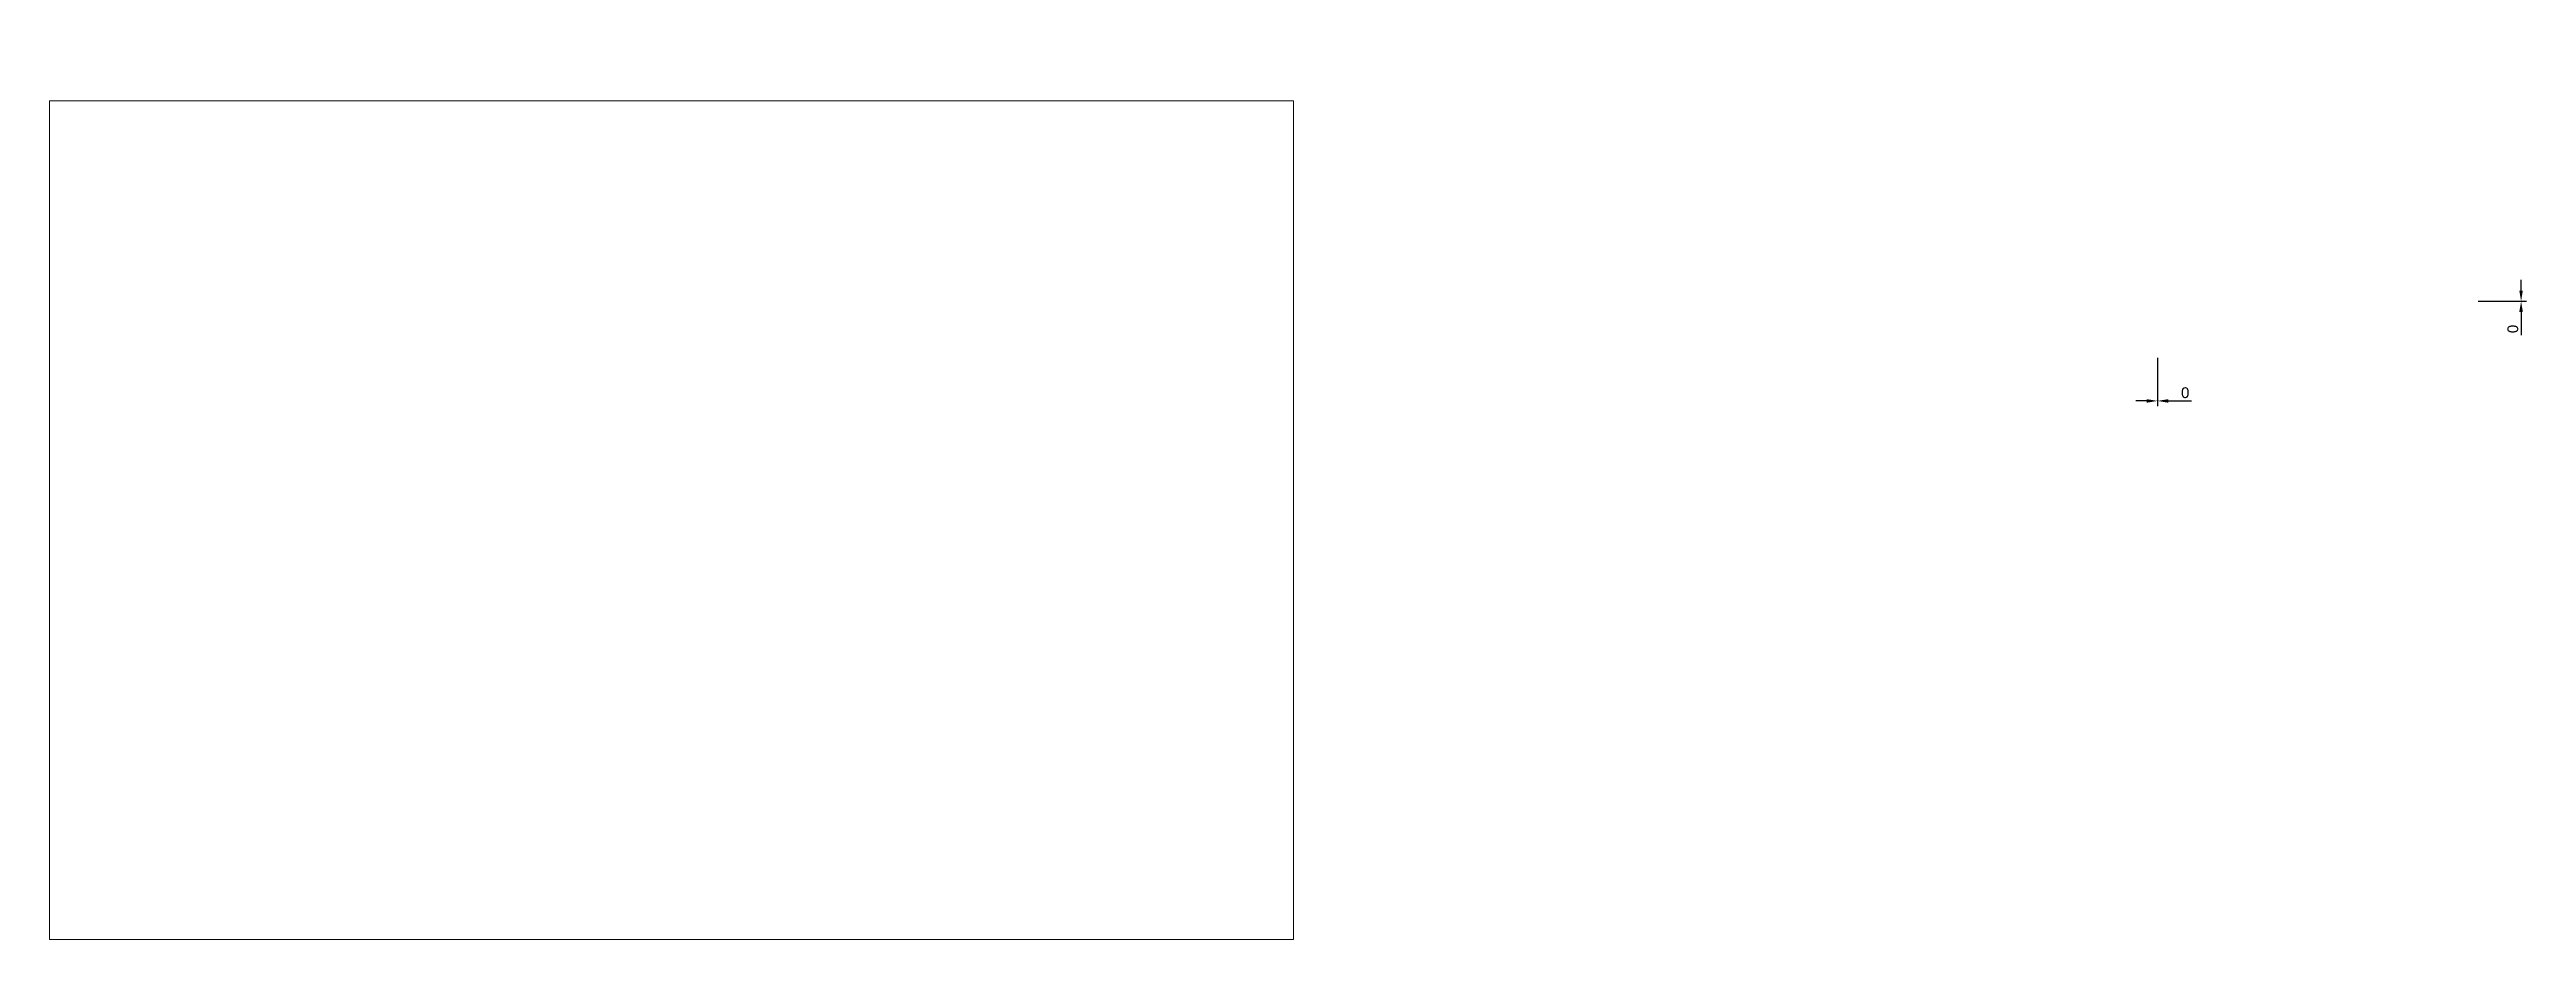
# Paper-space layout 'Presentación1' of a CAD drawing. Header units: millimetres. Extents: x -17 to 559, y 0 to 206.
import ezdxf

# ---------------------------------------------------------------- set-up
doc = ezdxf.new("R2010")
doc.units = ezdxf.units.MM
doc.layers.add('_u', color=7, linetype='Continuous')
doc.styles.get("Standard").update_dxf_attribs({"font": 'arial.ttf'})
doc.dimstyles.new('ISO-25', dxfattribs={"dimtxt": 2.5, "dimasz": 2.5, "dimexe": 1.25, "dimexo": 15, "dimtad": 1, "dimtxsty": 'Standard', "dimcen": 2.5, "dimclrd": 256, "dimclrt": 256, "dimadec": 0, "dimazin": 0, "dimtfac": 1, "dimtmove": 0, "dimatfit": 3, "dimfxl": 10, "dimfxlon": 1, "dimtfillclr": 256, "dimlwd": -1, "dimarcsym": 0})

# ---------------------------------------------------------------- blocks, each defined once
blk = doc.blocks.new('*D32')
at = {"layer": '_u', "color": 0, "lineweight": -2, "transparency": 16777216}
for p in [(473.31, 134.67), (473.31, 131.33)]:
    blk.add_line(p, (473.31, 123.42), dxfattribs=at)
at = {"layer": '_u', "transparency": 16777216}
for p, q in [((470.81, 124.67), (468.31, 124.67)), ((475.81, 124.67), (481.19, 124.67))]:
    blk.add_line(p, q, dxfattribs=at)
for points in [[(470.81, 125.08), (470.81, 124.25), (473.31, 124.67)], [(475.81, 125.08), (475.81, 124.25), (473.31, 124.67)]]:
    blk.add_solid(points, dxfattribs=at)
at = {"layer": 'Defpoints', "color": 0, "transparency": 16777216}
for p in [(473.31, 206.33), (473.31, 146.33), (473.31, 124.67)]:
    blk.add_point(p, dxfattribs=at)
at = {"layer": '_u', "transparency": 16777216, "insert": (479.75, 126.57), "char_height": 2.5, "attachment_point": 5}
blk.add_mtext('0', dxfattribs=at)
blk = doc.blocks.new('*D33')
at = {"layer": '_u', "transparency": 16777216}
for p, q in [((557.85, 150.33), (557.85, 152.83)), ((557.85, 145.33), (557.85, 139.95))]:
    blk.add_line(p, q, dxfattribs=at)
at = {"layer": '_u', "color": 0, "lineweight": -2, "transparency": 16777216}
blk.add_line((547.85, 147.83), (559.1, 147.83), dxfattribs=at)
blk.add_line((547.85, 147.83), (559.1, 147.83), dxfattribs=at)
at = {"layer": '_u', "transparency": 16777216}
for points in [[(557.43, 150.33), (558.26, 150.33), (557.85, 147.83)], [(557.43, 145.33), (558.26, 145.33), (557.85, 147.83)]]:
    blk.add_solid(points, dxfattribs=at)
at = {"layer": 'Defpoints', "color": 0, "transparency": 16777216}
for p in [(471.81, 147.83), (529.31, 147.83), (557.85, 147.83)]:
    blk.add_point(p, dxfattribs=at)
at = {"layer": '_u', "transparency": 16777216, "insert": (555.94, 141.39), "char_height": 2.5, "attachment_point": 5, "rotation": 90}
blk.add_mtext('0', dxfattribs=at)

psp = doc.layouts.new('Presentación1')

# ---------------------------------------------------------------- dimensions: what is measured, and where the dimension line sits
at = {"layer": '_u'}
dim = psp.add_linear_dim(base=(473.3070365246, 124.6676085195), p1=(473.3070365245, 206.3276968672), p2=(473.3070365246, 146.3276968672), dimstyle='ISO-25', override={"dimlfac": -1}, dxfattribs=at)
dim.commit()
dim.dimension.update_dxf_attribs({"geometry": '*D32', "text_midpoint": (479.7471797716, 126.5690409888)})
dim = psp.add_linear_dim(base=(557.8462409023, 147.8276973324), p1=(529.3070360792, 147.8276973324), p2=(471.8070360792, 147.8276973324), angle=90, dimstyle='ISO-25', override={"dimlfac": -1}, dxfattribs=at)
dim.commit()
dim.dimension.update_dxf_attribs({"geometry": '*D33', "text_midpoint": (555.944808433, 141.3875540855)})

# ---------------------------------------------------------------- viewports
at = {"layer": '0', "view_target_point": (37220.3876, 46128.1577)}
psp.add_viewport(center=(127.7951, 96.9478), size=(289.213, 194.856294), view_center_point=(775.4273, 175.9159), view_height=313.542285, dxfattribs=at)

doc.saveas('drawing.dxf')
